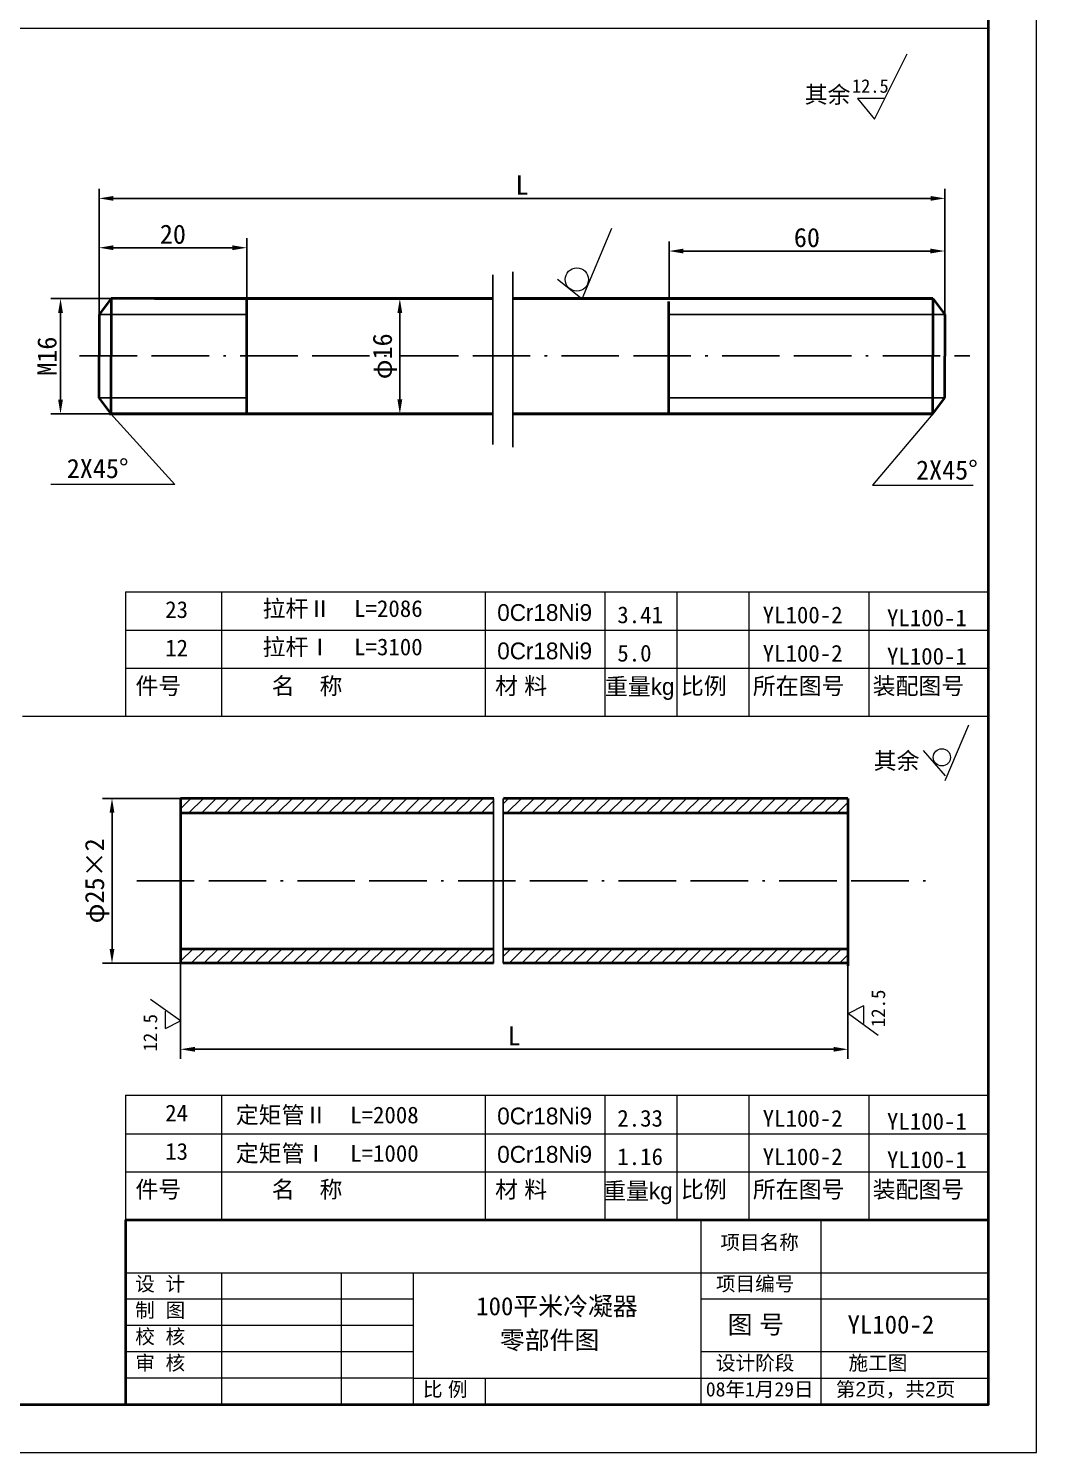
# Model space of a CAD drawing. Extents: x 1529 to 2370, y -401 to 193.
# Drawn here: x 2159.5 to 2369.8, y -401.1 to -104.1 of the extents above; entities that cross this region are included whole.
import ezdxf

# ---------------------------------------------------------------- set-up
doc = ezdxf.new("R2010")
doc.units = 0
doc.header["$MEASUREMENT"] = 0
doc.linetypes.add('ACAD_ISO11W100', pattern=[33.5, 12, -3, 12, -3, 0.5, -3])
doc.layers.get('DEFPOINTS').update_dxf_attribs({"linetype": 'CONTINUOUS'})
for name, color, linetype, lineweight in [('6', 5, 'CONTINUOUS', 20), ('LUNKUO', 2, 'CONTINUOUS', 40), ('XI', 5, 'CONTINUOUS', 20)]:
    doc.layers.add(name, color=color, linetype=linetype, lineweight=lineweight)
doc.layers.add('FUZHU', color=1, linetype='CONTINUOUS')
doc.styles.get("Standard").update_dxf_attribs({"font": 'SIMFANG.TTF'})
doc.dimstyles.get("Standard").update_dxf_attribs({"dimtxt": 0.18, "dimasz": 0.18, "dimexe": 0.18, "dimexo": 0.0625, "dimgap": 0.09, "dimtad": 0, "dimtih": 1, "dimtoh": 1, "dimdec": 4, "dimzin": 0, "dimdsep": 46, "dimtxsty": 'Standard', "dimcen": 0.09, "dimadec": 0, "dimazin": 0, "dimtfac": 1, "dimtdec": 4, "dimtofl": 0, "dimtmove": 0, "dimatfit": 3, "dimfxl": 1, "dimtolj": 1, "dimtzin": 0, "dimarcsym": 0})

# ---------------------------------------------------------------- blocks, each defined once
blk = doc.blocks.new('*D13')
at = {"layer": 'DEFPOINTS', "color": 0}
for p in [(2350.69, -139.55), (2174.26, -163.74), (2350.69, -163.74)]:
    blk.add_point(p, dxfattribs=at)
at = {"layer": 'XI', "color": 0, "lineweight": -2}
for p, q in [((2174.26, -163.67), (2174.26, -137.55)), ((2177.26, -139.55), (2347.69, -139.55)), ((2350.69, -163.67), (2350.69, -137.55))]:
    blk.add_line(p, q, dxfattribs=at)
at = {"layer": 'XI', "color": 0}
for points in [[(2177.26, -139.05), (2177.26, -140.05), (2174.26, -139.55)], [(2347.69, -139.05), (2347.69, -140.05), (2350.69, -139.55)]]:
    blk.add_solid(points, dxfattribs=at)
at = {"layer": 'XI', "color": 0, "insert": (2262.48, -136.75), "char_height": 4, "attachment_point": 5}
blk.add_mtext('\\A1;L', dxfattribs=at)
blk = doc.blocks.new('*D14')
at = {"layer": 'DEFPOINTS', "color": 0}
for p in [(2205.06, -149.84), (2205.06, -160.48), (2174.26, -163.69)]:
    blk.add_point(p, dxfattribs=at)
at = {"layer": 'XI', "color": 0, "lineweight": -2}
for p, q in [((2174.26, -163.62), (2174.26, -147.84)), ((2205.06, -160.42), (2205.06, -147.84)), ((2177.26, -149.84), (2202.06, -149.84))]:
    blk.add_line(p, q, dxfattribs=at)
at = {"layer": 'XI', "color": 0}
for points in [[(2177.26, -149.34), (2177.26, -150.34), (2174.26, -149.84)], [(2202.06, -149.34), (2202.06, -150.34), (2205.06, -149.84)]]:
    blk.add_solid(points, dxfattribs=at)
at = {"layer": 'XI', "color": 0, "insert": (2189.66, -147.04), "char_height": 4, "attachment_point": 5}
blk.add_mtext('\\A1;20', dxfattribs=at)
blk = doc.blocks.new('*D15')
at = {"layer": 'DEFPOINTS', "color": 0}
for p in [(2350.65, -150.53), (2293.13, -160.48), (2350.65, -160.48)]:
    blk.add_point(p, dxfattribs=at)
at = {"layer": 'XI', "color": 0, "lineweight": -2}
for p, q in [((2293.13, -160.42), (2293.13, -148.53)), ((2296.13, -150.53), (2347.65, -150.53)), ((2350.65, -160.42), (2350.65, -148.53))]:
    blk.add_line(p, q, dxfattribs=at)
at = {"layer": 'XI', "color": 0}
for points in [[(2296.13, -150.03), (2296.13, -151.03), (2293.13, -150.53)], [(2347.65, -150.03), (2347.65, -151.03), (2350.65, -150.53)]]:
    blk.add_solid(points, dxfattribs=at)
at = {"layer": 'XI', "color": 0, "insert": (2321.89, -147.73), "char_height": 4, "attachment_point": 5}
blk.add_mtext('\\A1;60', dxfattribs=at)
blk = doc.blocks.new('*D16')
at = {"layer": 'DEFPOINTS', "color": 0}
for p in [(2236.99, -160.48), (2236.99, -184.49), (2236.99, -184.49)]:
    blk.add_point(p, dxfattribs=at)
at = {"layer": 'XI', "color": 0, "lineweight": -2}
for p, q in [((2236.93, -160.48), (2234.99, -160.48)), ((2236.99, -163.48), (2236.99, -181.49)), ((2236.93, -184.49), (2234.99, -184.49))]:
    blk.add_line(p, q, dxfattribs=at)
at = {"layer": 'XI', "color": 0}
for points in [[(2236.49, -163.48), (2237.49, -163.48), (2236.99, -160.48)], [(2236.49, -181.49), (2237.49, -181.49), (2236.99, -184.49)]]:
    blk.add_solid(points, dxfattribs=at)
at = {"layer": 'XI', "color": 0, "insert": (2233.89, -172.49), "char_height": 4, "attachment_point": 5, "rotation": 90}
blk.add_mtext('\\A1;φ16', dxfattribs=at)
blk = doc.blocks.new('*D17')
at = {"layer": 'DEFPOINTS', "color": 0}
for p in [(2176.8, -160.42), (2166.22, -184.5), (2176.8, -184.5)]:
    blk.add_point(p, dxfattribs=at)
at = {"layer": 'XI', "color": 0, "lineweight": -2}
for p, q in [((2176.74, -160.42), (2164.22, -160.42)), ((2166.22, -163.42), (2166.22, -181.5)), ((2176.74, -184.5), (2164.22, -184.5))]:
    blk.add_line(p, q, dxfattribs=at)
at = {"layer": 'XI', "color": 0}
for points in [[(2165.72, -163.42), (2166.72, -163.42), (2166.22, -160.42)], [(2165.72, -181.5), (2166.72, -181.5), (2166.22, -184.5)]]:
    blk.add_solid(points, dxfattribs=at)
at = {"layer": 'XI', "color": 0, "insert": (2163.42, -172.46), "char_height": 4, "attachment_point": 5, "rotation": 90}
blk.add_mtext('\\A1;M16', dxfattribs=at)
blk = doc.blocks.new('*D18')
at = {"layer": 'DEFPOINTS', "color": 0}
for p in [(2191.24, -299.07), (2330.44, -299.07), (2330.44, -317.01)]:
    blk.add_point(p, dxfattribs=at)
at = {"layer": 'XI', "color": 0, "lineweight": -2}
for p, q in [((2191.24, -299.13), (2191.24, -319.01)), ((2330.44, -299.13), (2330.44, -319.01)), ((2194.24, -317.01), (2327.44, -317.01))]:
    blk.add_line(p, q, dxfattribs=at)
at = {"layer": 'XI', "color": 0}
for points in [[(2194.24, -316.51), (2194.24, -317.51), (2191.24, -317.01)], [(2327.44, -316.51), (2327.44, -317.51), (2330.44, -317.01)]]:
    blk.add_solid(points, dxfattribs=at)
at = {"layer": 'XI', "color": 0, "insert": (2260.84, -314.21), "char_height": 4, "attachment_point": 5}
blk.add_mtext('\\A1;L', dxfattribs=at)
blk = doc.blocks.new('*D19')
at = {"layer": 'DEFPOINTS', "color": 0}
for p in [(2191.24, -264.69), (2176.96, -299.07), (2191.24, -299.07)]:
    blk.add_point(p, dxfattribs=at)
at = {"layer": 'XI', "color": 0, "lineweight": -2}
for p, q in [((2191.18, -264.69), (2174.96, -264.69)), ((2176.96, -267.69), (2176.96, -296.07)), ((2191.18, -299.07), (2174.96, -299.07))]:
    blk.add_line(p, q, dxfattribs=at)
at = {"layer": 'XI', "color": 0}
for points in [[(2176.46, -267.69), (2177.46, -267.69), (2176.96, -264.69)], [(2176.46, -296.07), (2177.46, -296.07), (2176.96, -299.07)]]:
    blk.add_solid(points, dxfattribs=at)
at = {"layer": 'XI', "color": 0, "insert": (2173.86, -281.88), "char_height": 4, "attachment_point": 5, "rotation": 90}
blk.add_mtext('\\A1;φ25×2', dxfattribs=at)
blk = doc.blocks.new('A$C1BA17401')
at = {"layer": '6'}
blk.add_line((6.5, 0), (15.57, 18.12), dxfattribs=at)
at = {"layer": '6', "linetype": 'Continuous'}
for p, q in [((9.37, 5.72), (1.73, 5.72)), ((1.73, 5.72), (6.5, 0))]:
    blk.add_line(p, q, dxfattribs=at)
blk.add_text('12.5', height=3.75, dxfattribs=at).set_placement((0.21, 7.3))

msp = doc.modelspace()

# ---------------------------------------------------------------- hatches: boundary and pattern name
at = {"layer": 'XI'}
h = msp.add_hatch(dxfattribs=at)
h.set_pattern_fill('ANSI31', color=256, scale=15, style=0)
h.paths.add_polyline_path([(2256.53807, -267.71971), (2256.53807, -264.68601), (2191.24004, -264.68601), (2191.24004, -267.71971)])
h.paths.add_polyline_path([(2330.44127, -267.71971), (2330.44127, -264.68601), (2258.56282, -264.68601), (2258.56282, -267.71971)])
h.paths.add_polyline_path([(2256.53807, -299.06797), (2256.53807, -296.03427), (2191.24004, -296.03427), (2191.24004, -299.06797)])
h.paths.add_polyline_path([(2258.56282, -296.03427), (2258.56282, -299.06797), (2330.44127, -299.06797), (2330.44127, -296.03427)])

# ---------------------------------------------------------------- linework, layer by layer
at = {"layer": 'FUZHU'}
for p, q in [((2256.41909, -155.46889), (2256.41909, -190.85247)), ((2260.55182, -154.87917), (2260.55182, -191.4422)), ((2205.04354, -163.736), (2205.04354, -160.59406)), ((2174.26313, -163.736), (2205.04354, -163.736)), ((2350.68781, -163.736), (2293.12746, -163.736)), ((2174.26313, -181.14257), (2205.04354, -181.14257)), ((2350.68781, -181.17609), (2293.12746, -181.17609)), ((2256.53807, -264.68601), (2256.53807, -299.06797)), ((2258.56282, -264.68601), (2258.56282, -299.06797))]:
    msp.add_line(p, q, dxfattribs=at)
at = {"layer": 'FUZHU', "linetype": 'ACAD_ISO11W100'}
for p, q in [((2170.1953, -172.41084), (2355.86517, -172.41084)), ((2182.12869, -281.87699), (2346.63923, -281.87699))]:
    msp.add_line(p, q, dxfattribs=at)
at = {"layer": 'LUNKUO', "color": 4}
for p, q in [((2176.7998, -160.41617), (2174.26313, -163.736)), ((2176.7998, -160.41617), (2176.7998, -172.41084)), ((2256.41909, -160.41617), (2176.7998, -160.41617)), ((2185.80592, -160.41617), (2256.41909, -160.41617)), ((2205.04354, -160.59406), (2205.04354, -184.28451)), ((2348.15115, -160.41617), (2260.55182, -160.41617)), ((2260.55182, -160.41617), (2348.15115, -160.41617)), ((2293.12746, -184.28451), (2293.12746, -161.04964)), ((2348.15115, -160.41617), (2348.15115, -172.41084)), ((2348.15115, -160.41617), (2350.68781, -163.736)), ((2174.26313, -163.736), (2174.26313, -172.45604)), ((2350.68781, -163.736), (2350.68781, -172.45604)), ((2174.26313, -181.17609), (2174.26313, -172.45604)), ((2176.7998, -184.49591), (2176.7998, -172.50125)), ((2348.15115, -184.49591), (2348.15115, -172.50125)), ((2350.68781, -181.17609), (2350.68781, -172.45604)), ((2176.7998, -184.49591), (2174.26313, -181.17609)), ((2348.15115, -184.49591), (2350.68781, -181.17609)), ((2176.43438, -184.49591), (2256.41909, -184.49591)), ((2256.41909, -184.49591), (2176.7998, -184.49591)), ((2348.15115, -184.49591), (2260.55182, -184.49591)), ((2260.55182, -184.49591), (2348.15115, -184.49591)), ((2191.24004, -264.68601), (2191.24004, -299.06797)), ((2256.62513, -264.68601), (2191.24004, -264.68601)), ((2330.44127, -264.68601), (2258.61078, -264.68601)), ((2330.44127, -264.68601), (2330.44127, -299.57359)), ((2191.24004, -267.71971), (2256.53807, -267.71971)), ((2258.56282, -267.71971), (2330.44127, -267.71971)), ((2191.24004, -296.03427), (2256.53807, -296.03427)), ((2258.56282, -296.03427), (2330.44127, -296.03427)), ((2256.53807, -299.06797), (2191.24004, -299.06797)), ((2330.44127, -299.06797), (2258.56282, -299.06797)), ((2179.7813, -352.6109), (2359.7813, -352.6109)), ((2179.7813, -352.6109), (2179.7813, -391.1109))]:
    msp.add_line(p, q, dxfattribs=at)
msp.add_lwpolyline([(1553.7813, -391.1109), (2359.7813, -391.1109), (2359.7813, 182.8891), (1553.7813, 182.8891)], close=True, dxfattribs=at)
at = {"layer": 'XI'}
for p, q in [((2369.78131, -401.1109), (2369.78131, 192.8891)), ((2359.7813, -104.1109), (1553.7813, -104.1109)), ((2275.01186, -160.47813), (2281.19258, -145.72656)), ((2269.86126, -156.36141), (2275.01186, -160.47813)), ((2176.7498, -184.49591), (2190.08766, -199.25383)), ((2348.15115, -184.49591), (2335.56627, -199.34201)), ((2190.08766, -199.25383), (2164.20822, -199.25383)), ((2335.56627, -199.34201), (2356.54425, -199.34201)), ((2179.7813, -221.6109), (2179.7813, -247.6109)), ((2179.7813, -221.6109), (2359.7813, -221.6109)), ((2199.7813, -221.6109), (2199.7813, -247.6109)), ((2254.7813, -221.6109), (2254.7813, -247.6109)), ((2279.7813, -221.6109), (2279.7813, -247.6109)), ((2294.7813, -221.6109), (2294.7813, -247.6109)), ((2309.7813, -221.6109), (2309.7813, -247.6109)), ((2334.7813, -221.6109), (2334.7813, -247.6109)), ((2179.7813, -229.6109), (2359.7813, -229.6109)), ((2359.7813, -237.6109), (2179.7813, -237.6109)), ((2359.7813, -247.6109), (2158.2813, -247.6109)), ((2191.23713, -311.06026), (2185.00898, -306.59632)), ((2333.67387, -307.95224), (2330.55979, -309.57549)), ((2333.67387, -307.95224), (2333.67387, -311.60456)), ((2188.12305, -312.68351), (2188.12305, -309.0312)), ((2188.12305, -312.68351), (2191.23713, -311.06026)), ((2330.55979, -309.57549), (2336.78794, -314.03944)), ((2179.7813, -326.6109), (2179.7813, -352.6109)), ((2179.7813, -326.6109), (2359.7813, -326.6109)), ((2199.7813, -326.6109), (2199.7813, -352.6109)), ((2254.7813, -326.6109), (2254.7813, -352.6109)), ((2279.7813, -326.6109), (2279.7813, -352.6109)), ((2294.7813, -326.6109), (2294.7813, -352.6109)), ((2309.7813, -326.6109), (2309.7813, -352.6109)), ((2334.7813, -326.6109), (2334.7813, -352.6109)), ((2179.7813, -334.6109), (2359.7813, -334.6109)), ((2359.7813, -342.6109), (2179.7813, -342.6109)), ((2299.7813, -352.6109), (2299.7813, -391.1109)), ((2324.7813, -352.6109), (2324.7813, -391.1109)), ((2179.7813, -363.6109), (2359.7813, -363.6109)), ((2199.7813, -363.6109), (2199.7813, -391.1109)), ((2224.7813, -363.6109), (2224.7813, -391.1109)), ((2239.7813, -363.6109), (2239.7813, -391.1109)), ((2239.7813, -369.1109), (2179.7813, -369.1109)), ((2359.7813, -369.1109), (2299.7813, -369.1109)), ((2239.7813, -374.6109), (2179.7813, -374.6109)), ((2239.7813, -380.1109), (2179.7813, -380.1109)), ((2359.7813, -380.1109), (2299.7813, -380.1109)), ((2239.7813, -385.6109), (2179.7813, -385.6109)), ((2239.7813, -385.6109), (2359.7813, -385.6109)), ((2239.7813, -385.6109), (2254.7813, -385.6109)), ((2254.7813, -385.6109), (2254.7813, -391.1109)), ((1528.78131, -401.1109), (2369.78131, -401.1109))]:
    msp.add_line(p, q, dxfattribs=at)
at = {"layer": 'XI', "linetype": 'Continuous'}
for p, q in [((2350.75082, -260.94911), (2355.68098, -249.33853)), ((2346.17281, -254.71755), (2350.75082, -259.99509))]:
    msp.add_line(p, q, dxfattribs=at)
at = {"layer": 'XI'}
msp.add_circle((2273.91082, -156.47202), 2.42584, dxfattribs=at)
at = {"layer": 'XI', "linetype": 'Continuous'}
msp.add_circle((2350.04651, -256.12489), 1.79408, dxfattribs=at)

# ---------------------------------------------------------------- block references
at = {"layer": '6', "xscale": 0.75, "yscale": 0.75, "zscale": 0.75}
msp.add_blockref('A$C1BA17401', (2331.13808, -122.99128), dxfattribs=at)

# ---------------------------------------------------------------- texts
at = {"layer": 'XI'}
for p in [(2338.20385, -312.39924), (2186.37581, -317.4905)]:
    msp.add_text('12.5', height=2.88, rotation=90, dxfattribs=at).set_placement(p)
at = {"layer": 'XI', "attachment_point": 1}
for s, insert, char_height, width in [('{\\fﾷￂￋￎ_GB2312|b0|i0|c134|p49;其余}', (2321.43949, -116.15719), 3.5, 11.6621), ('2X45%%d', (2167.52078, -193.87529), 4, 25.46536), ('2X45%%d', (2344.65137, -194.20379), 4, 25.46536), ('23', (2188.05338, -223.55655), 3.5, 20), ('拉杆Ⅱ  L=2086', (2208.37714, -223.34107), 3.5, 52.9208), ('{\\fﾷￂￋￎ_GB2312|b0|i0|c134|p49;0Cr18Ni9}', (2257.31035, -224.17613), 3.5, 28.6594), ('3.41', (2282.34731, -224.64494), 3.5, 28.6594), ('YL100-2', (2312.66936, -224.66754), 3.5, 28.6594), ('YL100-1', (2338.58629, -225.27808), 3.5, 28.6594), ('12', (2188.05338, -231.55655), 3.5, 20), ('拉杆Ⅰ  L=3100', (2208.37714, -231.34107), 3.5, 52.9208), ('{\\fﾷￂￋￎ_GB2312|b0|i0|c134|p49;0Cr18Ni9}', (2257.31035, -232.17613), 3.5, 28.6594), ('5.0', (2282.34731, -232.64494), 3.5, 28.6594), ('YL100-2', (2312.66936, -232.66754), 3.5, 28.6594), ('YL100-1', (2338.58629, -233.27808), 3.5, 28.6594), ('\\fﾷￂￋￎ_GB2312|b0|i0|c134|p49;件号', (2181.86053, -239.47989), 3.5, 52.9208), ('\\fﾷￂￋￎ_GB2312|b0|i0|c134|p49;名    称', (2210.27988, -239.47989), 3.5, 52.9208), ('\\fﾷￂￋￎ_GB2312|b0|i0|c134|p49;材 料', (2256.86053, -239.47989), 3.5, 52.9208), ('\\fﾷￂￋￎ_GB2312|b0|i0|c134|p49;重量kg', (2279.77104, -239.60452), 3.5, 52.9208), ('\\fﾷￂￋￎ_GB2312|b0|i0|c134|p49;比例', (2295.613, -239.47989), 3.5, 52.9208), ('\\fﾷￂￋￎ_GB2312|b0|i0|c134|p49;所在图号', (2310.613, -239.47989), 3.5, 52.9208), ('\\fﾷￂￋￎ_GB2312|b0|i0|c134|p49;装配图号', (2335.613, -239.47989), 3.5, 52.9208), ('{\\fﾷￂￋￎ_GB2312|b0|i0|c134|p49;其余}', (2335.81031, -255.08656), 3.5, 18.1287), ('24', (2188.05338, -328.55655), 3.5, 20), ('定矩管Ⅱ  L=2008', (2202.77824, -328.95924), 3.5, 52.9208), ('{\\fﾷￂￋￎ_GB2312|b0|i0|c134|p49;0Cr18Ni9}', (2257.31035, -329.17613), 3.5, 28.6594), ('YL100-2', (2312.66936, -329.66754), 3.5, 28.6594), ('2.33', (2282.34731, -329.64494), 3.5, 28.6594), ('YL100-1', (2338.58629, -330.27808), 3.5, 28.6594), ('13', (2188.05338, -336.55655), 3.5, 20), ('定矩管Ⅰ  L=1000', (2202.77824, -336.95924), 3.5, 52.9208), ('{\\fﾷￂￋￎ_GB2312|b0|i0|c134|p49;0Cr18Ni9}', (2257.31035, -337.17613), 3.5, 28.6594), ('1.16', (2282.34731, -337.64494), 3.5, 28.6594), ('YL100-2', (2312.66936, -337.66754), 3.5, 28.6594), ('YL100-1', (2338.58629, -338.27808), 3.5, 28.6594), ('\\fﾷￂￋￎ_GB2312|b0|i0|c134|p49;件号', (2181.86053, -344.47989), 3.5, 52.9208), ('\\fﾷￂￋￎ_GB2312|b0|i0|c134|p49;名    称', (2210.27988, -344.47989), 3.5, 52.9208), ('\\fﾷￂￋￎ_GB2312|b0|i0|c134|p49;材 料', (2256.86053, -344.47989), 3.5, 52.9208), ('\\fﾷￂￋￎ_GB2312|b0|i0|c134|p49;重量kg', (2279.40391, -344.78904), 3.5, 52.9208), ('\\fﾷￂￋￎ_GB2312|b0|i0|c134|p49;比例', (2295.613, -344.47989), 3.5, 52.9208), ('\\fﾷￂￋￎ_GB2312|b0|i0|c134|p49;所在图号', (2310.613, -344.47989), 3.5, 52.9208), ('\\fﾷￂￋￎ_GB2312|b0|i0|c134|p49;装配图号', (2335.613, -344.47989), 3.5, 52.9208), (' 项目名称', (2301.8039, -355.76632), 3, 30.1648), ('{\\fﾷￂￋￎ_GB2312|b0|i0|c134|p49;设  计}', (2181.8039, -364.41952), 3, 17.0013), ('{\\fﾷￂￋￎ_GB2312|b0|i0|c134|p49; 项目编号}', (2301.8039, -364.41952), 3, 30.1648), ('100平米冷凝器', (2252.91871, -368.69091), 3.8, 38.4898194), ('{\\fﾷￂￋￎ_GB2312|b0|i0|c134|p49;制  图}', (2181.8039, -369.91952), 3, 17.0013), ('{\\fﾷￂￋￎ_GB2312|b0|i0|c134|p49;图 号}', (2305.35992, -372.51349), 3.8, 33.0312), ('YL100-2', (2330.35992, -372.51349), 3.8, 33.0312), ('{\\fﾷￂￋￎ_GB2312|b0|i0|c134|p49;校  核}', (2181.8039, -375.41952), 3, 17.0013), ('{\\fﾷￂￋￎ_GB2312|b0|i0|c134|p49;零部件图}', (2257.85731, -375.74382), 3.8, 33.0312), ('{\\fﾷￂￋￎ_GB2312|b0|i0|c134|p49;审  核}', (2181.8039, -380.91952), 3, 17.0013), ('{\\fﾷￂￋￎ_GB2312|b0|i0|c134|p49; 设计阶段}', (2301.8039, -380.91952), 3, 30.1648), ('{\\fﾷￂￋￎ_GB2312|b0|i0|c134|p49; 施工图}', (2329.45982, -380.91952), 3, 30.1648), ('{\\fﾷￂￋￎ_GB2312|b0|i0|c134|p49;比 例}', (2241.8039, -386.41952), 3, 17.0013), (' 08年1月29日', (2298.77534, -386.41952), 3, 30.1648), ('{\\fﾷￂￋￎ_GB2312|b0|i0|c134|p49; 第2页，共2页}', (2326.8039, -386.41952), 3, 30.1648)]:
    msp.add_mtext(s, dxfattribs=dict(at, insert=insert, char_height=char_height, width=width))

# ---------------------------------------------------------------- dimensions: what is measured, and where the dimension line sits
at = {"layer": 'XI'}
for base, p1, p2, text, picture, middle in [((2350.68781, -139.55148), (2174.26313, -163.736), (2350.68781, -163.736), 'L', '*D13', (2262.47547, -136.75148)), ((2205.06037, -149.84327), (2174.26313, -163.686), (2205.06037, -160.47813), '20', '*D14', (2189.66175, -147.04327)), ((2350.65059, -150.52939), (2293.12746, -160.47813), (2350.65059, -160.47813), '60', '*D15', (2321.88902, -147.72939)), ((2330.44127, -317.00794), (2191.24004, -299.06797), (2330.44127, -299.06797), 'L', '*D18', (2260.84066, -314.20794))]:
    dim = msp.add_linear_dim(base=base, p1=p1, p2=p2, text=text, dimstyle='Standard', override={"dimtxt": 4, "dimasz": 3, "dimexe": 2, "dimgap": 0.8, "dimtad": 1, "dimtih": 0, "dimtoh": 0}, dxfattribs=at)
    dim.commit()
    dim.dimension.update_dxf_attribs({"geometry": picture, "text_midpoint": middle})
for p1, p2, distance, text, picture, middle in [((2176.7998, -160.41617), (2176.7998, -184.49591), -10.57487, 'M16', '*D17', (2163.42493, -172.45604)), ((2236.99408, -160.47813), (2236.99408, -184.49231), 0, 'φ16', '*D16', (2233.89137, -172.48522)), ((2191.24004, -264.68601), (2191.24004, -299.06797), -14.2814, 'φ25×2', '*D19', (2173.85594, -281.87699))]:
    dim = msp.add_aligned_dim(p1=p1, p2=p2, distance=distance, text=text, dimstyle='Standard', override={"dimtxt": 4, "dimasz": 3, "dimexe": 2, "dimgap": 0.8, "dimtad": 1, "dimtih": 0, "dimtoh": 0}, dxfattribs=at)
    dim.commit()
    dim.dimension.update_dxf_attribs({"geometry": picture, "text_midpoint": middle})

doc.saveas('drawing.dxf')
